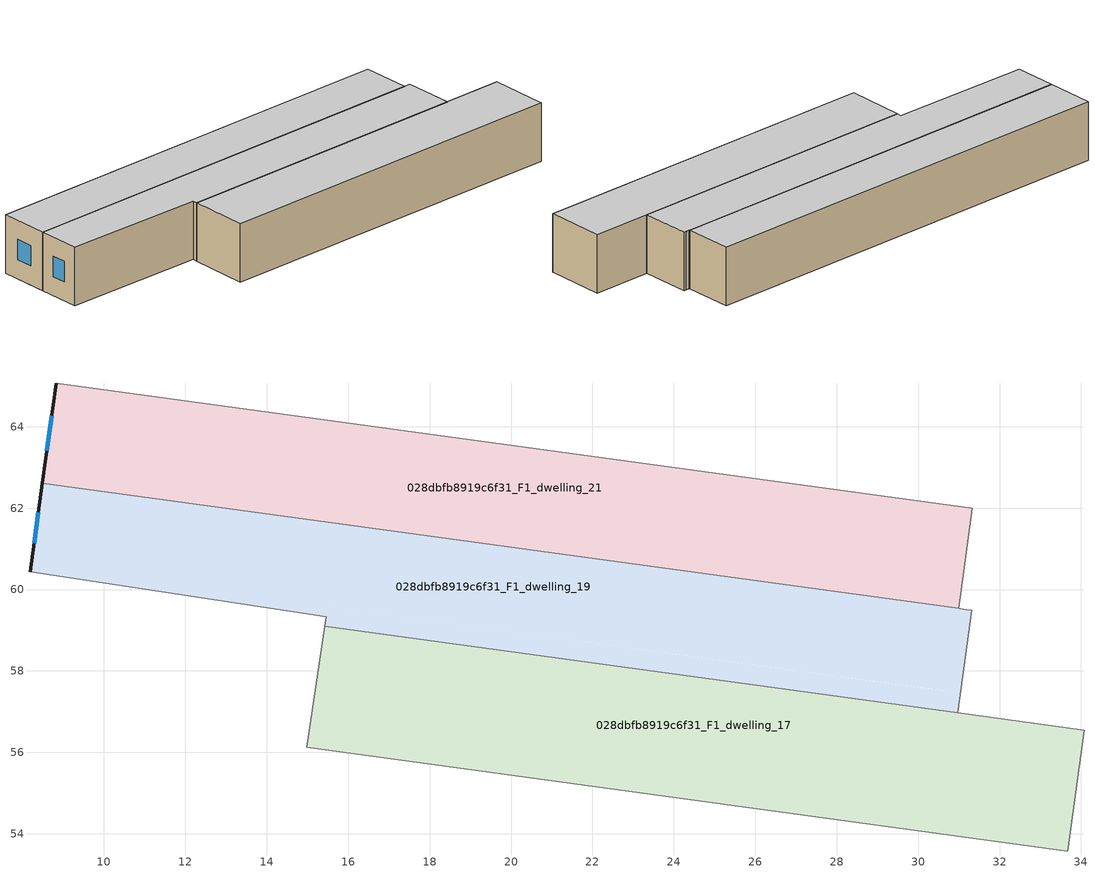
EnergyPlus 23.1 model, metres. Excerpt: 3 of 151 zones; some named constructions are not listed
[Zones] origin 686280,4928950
028dbfb8919c6f31_F1_dwelling_17
 floor to 028dbfb8919c6f31_F0_dwelling_18 (EU_floor_Construction): 33.86,56.58 33.54,54.23 15.07,56.75 15.42,59.09 z3
 floor to 028dbfb8919c6f31_F0_dwelling_16 (EU_floor_Construction): 34.08,56.55 33.68,53.58 14.98,56.13 15.07,56.75 33.54,54.23 33.86,56.58 z3
 wall to 028dbfb8919c6f31_F1_dwelling_18 (EU_wall_Construction): 33.68,53.58 34.08,56.55 z3:6
 wall adiabatic (EU_wall_Construction): 15.42,59.09 14.98,56.13 z3:6
 wall to 028dbfb8919c6f31_F1_dwelling_15 (EU_wall_Construction): 14.98,56.13 33.67,53.58 z3:6
 wall to 028dbfb8919c6f31_F1_dwelling_19 (EU_wall_Construction): 30.98,56.97 15.42,59.09 z3:6
 wall to 028dbfb8919c6f31_F1_dwelling_20 (EU_wall_Construction): 34.08,56.55 30.98,56.97 z3:6
 ceiling to 028dbfb8919c6f31_F2_dwelling_17 (EU_floor_Construction): 33.68,53.58 34.08,56.55 15.42,59.09 14.98,56.13 z6
028dbfb8919c6f31_F1_dwelling_19
 floor to 028dbfb8919c6f31_F0_dwelling_20 (EU_floor_Construction): 30.92,59.55 30.64,57.51 8.21,60.57 8.49,62.61 z3
 floor to 028dbfb8919c6f31_F0_dwelling_18 (EU_floor_Construction): 31.05,57.46 30.98,56.97 15.42,59.09 15.46,59.33 8.19,60.43 8.21,60.57 z3
 floor to 028dbfb8919c6f31_F0_dwelling_22 (EU_floor_Construction): 31.32,59.49 31.05,57.46 30.64,57.51 30.92,59.55 31.2,59.51 z3
 wall outside (EU_wall_Construction): 8.49,62.61 8.19,60.43 z3:6
 wall adiabatic (EU_wall_Construction): 8.19,60.43 15.46,59.33 15.42,59.09 z3:6
 wall to 028dbfb8919c6f31_F1_dwelling_20 (EU_wall_Construction): 30.98,56.97 31.32,59.49 z3:6
 wall to 028dbfb8919c6f31_F1_dwelling_21 (EU_wall_Construction): 31,59.54 8.49,62.61 z3:6
 wall to 028dbfb8919c6f31_F1_dwelling_22 (EU_wall_Construction): 31.2,59.51 31.05,59.53 31,59.54 z3:6
 wall to 028dbfb8919c6f31_F1_dwelling_23 (EU_wall_Construction): 31.32,59.49 31.2,59.51 z3:6
 window (EU_Window_Construction): 8.39,61.9 8.29,61.14 z3.98:5.02
 ceiling to 028dbfb8919c6f31_F2_dwelling_19 (EU_floor_Construction): 30.98,56.97 31.32,59.49 8.49,62.61 8.19,60.43 15.46,59.33 15.42,59.09 z6
028dbfb8919c6f31_F1_dwelling_21
 floor to 028dbfb8919c6f31_F0_dwelling_21 (EU_floor_Construction): 31.15,62.03 30.86,59.92 8.54,62.97 8.82,65.07 z3
 floor to 028dbfb8919c6f31_F0_dwelling_20 (EU_floor_Construction): 30.97,59.91 30.92,59.55 8.49,62.61 8.54,62.97 z3
 floor to 028dbfb8919c6f31_F0_dwelling_22 (EU_floor_Construction): 31.33,62 31,59.54 30.92,59.55 30.97,59.91 30.86,59.92 31.15,62.03 z3
 wall outside (EU_wall_Construction): 8.82,65.07 8.49,62.61 z3:6
 wall to 028dbfb8919c6f31_F1_dwelling_22 (EU_wall_Construction): 31,59.54 31.33,62 8.82,65.07 z3:6
 window (EU_Window_Construction): 8.71,64.27 8.6,63.41 z3.98:5.02
 ceiling to 028dbfb8919c6f31_F2_dwelling_21 (EU_floor_Construction): 31,59.54 31.33,62 8.82,65.07 8.49,62.61 z6
[SCHEDULE:FILE] Column Number=1; Rows to Skip at Top=0; Number of Hours of Data=8760; Column Separator=Comma; Interpolate to Timestep=No; Minutes per Item=60; Adjust Schedule for Daylight Savings=Yes
Name | File
EU_Step8_GainSchedule_028dbfb8919c6f31_F2_dwelling_28_f000 | ../../schedules/028dbfb8919c6f31/028dbfb8919c6f31_F2_dwelling_28_f000_gain.csv
EU_Step8_GainSchedule_028dbfb8919c6f31_F2_dwelling_29_f000 | ../../schedules/028dbfb8919c6f31/028dbfb8919c6f31_F2_dwelling_29_f000_gain.csv
EU_Step8_GainSchedule_028dbfb8919c6f31_F3_dwelling_25_f000 | ../../schedules/028dbfb8919c6f31/028dbfb8919c6f31_F3_dwelling_25_f000_gain.csv
EU_Step8_GainSchedule_028dbfb8919c6f31_F3_dwelling_26_f000 | ../../schedules/028dbfb8919c6f31/028dbfb8919c6f31_F3_dwelling_26_f000_gain.csv
EU_Step8_GainSchedule_028dbfb8919c6f31_F3_dwelling_27_f000 | ../../schedules/028dbfb8919c6f31/028dbfb8919c6f31_F3_dwelling_27_f000_gain.csv
EU_Step8_GainSchedule_028dbfb8919c6f31_F3_dwelling_28_f000 | ../../schedules/028dbfb8919c6f31/028dbfb8919c6f31_F3_dwelling_28_f000_gain.csv
EU_Step8_GainSchedule_028dbfb8919c6f31_F3_dwelling_29_f000 | ../../schedules/028dbfb8919c6f31/028dbfb8919c6f31_F3_dwelling_29_f000_gain.csv
